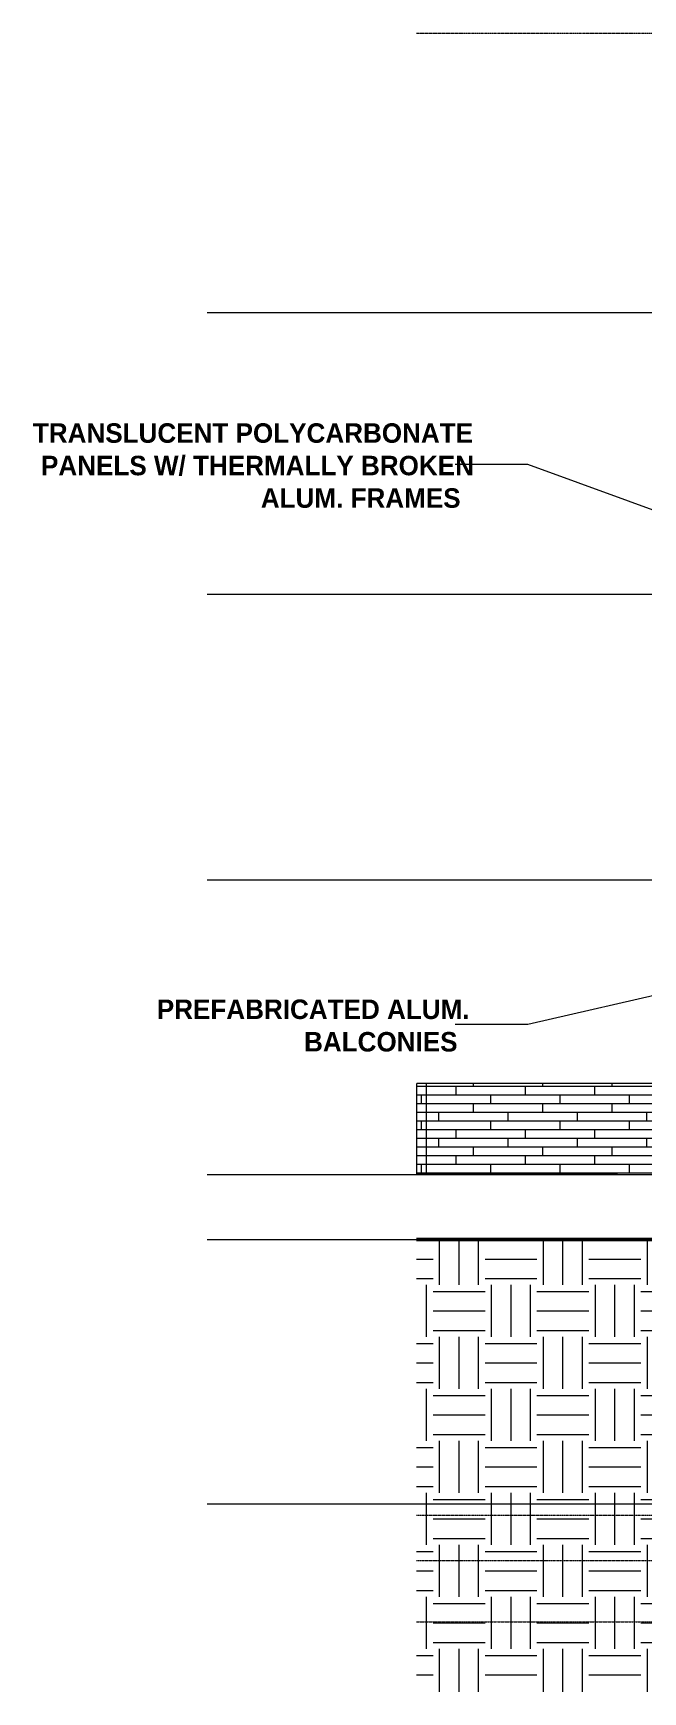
# Model space of a CAD drawing. Header units: inches. Extents: x 1750 to 8392, y -297 to 660.
# Drawn here: x 1750 to 2031, y -239 to 527 of the extents above; entities that cross this region are included whole.
import ezdxf

# ---------------------------------------------------------------- set-up
doc = ezdxf.new("R2010")
doc.units = ezdxf.units.IN
doc.header["$MEASUREMENT"] = 0
doc.linetypes.add('Aligning Line 1_8_', pattern=[0.25, 0.125, -0.125])
doc.linetypes.add('Grid Line 1_2_', pattern=[0.875, 0.5, -0.125, 0.125, -0.125])
for name, color, linetype, lineweight in [('0-1', 7, 'Continuous', 5), ('A-FLOR-LEVL-1', 51, 'Grid Line 1_2_', 9), ('A-WALL-1', 113, 'Continuous', 9), ('A-WALL-PATT-1', 111, 'Continuous', 9), ('C-TOPO', 7, 'Continuous', 9), ('C-TOPO-1', 250, 'Continuous', 50), ('G-ANNO-SYMB', 111, 'Aligning Line 1_8_', 9), ('G-ANNO-SYMB-1', 147, 'Aligning Line 1_8_', 9), ('G-ANNO-TEXT', 231, 'Continuous', 9)]:
    doc.layers.add(name, color=color, linetype=linetype, lineweight=lineweight)
doc.styles.add('Century Gothic_B', font='GOTHICB.TTF', dxfattribs={"height": 9})
pattern_1 = [(0, (1929.199, 0.8), (0, 4), []), (90, (1929.199, 0.8), (-8, 8), [4, -28]), (90, (1945.199, 4.8), (-8, 8), [4, -28])]

# ---------------------------------------------------------------- blocks, each defined once
blk = doc.blocks.new('CTR  - Topography_rvt-1-BUILDING ELEVATION - EAST')
at = {"layer": 'C-TOPO'}
h = blk.add_hatch(dxfattribs=at)
h.set_pattern_fill('FP_8', color=256, style=0, pattern_type=2)
h.set_pattern_definition([(0, (2870.5, 0), (24, 24), [24, -24]), (0, (2870.5, 9), (24, 24), [24, -24]), (0, (2870.5, 18), (24, 24), [24, -24]), (90, (2873.5, 21), (-24, 24), [24, -24]), (90, (2882.5, 21), (-24, 24), [24, -24]), (90, (2891.5, 21), (-24, 24), [24, -24])])
h.paths.add_polyline_path([(2195.01, -238.8), (2313.65, -238.8), (2313.65, -30), (1926.86, -30), (1926.86, -238.8), (2191.13, -238.8)], flags=0)
for p, q in [((1972.93, 0), (1926.86, 0)), ((2019.76, 0), (1972.93, 0)), ((2019.76, 0), (2059.8, 0)), ((1926.86, -30), (1945.71, -30)), ((1945.71, -30), (1978.41, -30)), ((2002.31, -30), (1978.41, -30)), ((2002.31, -30), (2097.28, -30))]:
    blk.add_line(p, q, dxfattribs=at)
at = {"layer": 'C-TOPO-1'}
for p, q in [((1945.71, -30), (1926.86, -30)), ((1978.41, -30), (1945.71, -30)), ((2002.31, -30), (1978.41, -30)), ((2097.28, -30), (2002.31, -30))]:
    blk.add_line(p, q, dxfattribs=at)
blk = doc.blocks.new('CTR - 1st Phase -Stairs _ Elevators_rvt-1-BUILDING ELEVATION - EAST')
at = {"layer": 'A-FLOR-LEVL-1'}
for p, q in [((1830.2, 398), (4168.71, 398)), ((1830.2, 268), (4168.71, 268)), ((1830.2, 136), (4168.71, 136)), ((1830.2, 0), (4168.71, 0)), ((1830.2, -30), (4168.71, -30)), ((1830.2, -152), (4168.71, -152))]:
    blk.add_line(p, q, dxfattribs=at)
at = {"layer": 'G-ANNO-SYMB-1'}
for p, q in [((1926.86, 526.95), (4071.96, 526.95)), ((1926.86, -206.49), (4071.96, -206.49))]:
    blk.add_line(p, q, dxfattribs=at)

msp = doc.modelspace()

# ---------------------------------------------------------------- hatches: boundary and pattern name
at = {"layer": 'A-WALL-PATT-1'}
h = msp.add_hatch(dxfattribs=at)
h.set_pattern_fill('FP_17', color=256, style=0, pattern_type=2)
h.set_pattern_definition(pattern_1)
h.paths.add_polyline_path([(1927.0737, 0), (1931.3237, 0), (1931.3237, 42), (1927.0737, 42)], flags=0)
h = msp.add_hatch(dxfattribs=at)
h.set_pattern_fill('FP_17', color=256, style=0, pattern_type=2)
h.set_pattern_definition(pattern_1)
h.paths.add_polyline_path([(2694.3237, -0.75), (2696.3237, -0.75), (2696.3237, 0), (2656.3237, 0), (2656.3237, -0.75), (2693.6987, -0.75)], flags=0)
h.paths.add_polyline_path([(1983.8212, 0), (2059.7987, 0), (2059.7987, 36), (2095.8237, 36), (2095.8237, 42), (1931.3237, 42), (1931.3237, 0), (1972.9307, 0)], flags=0)

# ---------------------------------------------------------------- linework, layer by layer
at = {"layer": 'A-FLOR-LEVL-1'}
for p, q in [((1830.9484, 398), (4167.9645, 398)), ((1830.9484, 268), (4167.9645, 268)), ((1830.9484, 136), (4167.9645, 136)), ((1830.9484, 0), (4167.9645, 0)), ((1830.9484, -30), (4167.9645, -30)), ((1830.9484, -152), (4167.9645, -152))]:
    msp.add_line(p, q, dxfattribs=at)
at = {"layer": 'A-WALL-1'}
for p, q in [((2095.8237, 42), (1927.0737, 42)), ((1927.0737, 0), (1927.0737, 42)), ((1931.3237, 42), (1931.3237, 0))]:
    msp.add_line(p, q, dxfattribs=at)
at = {"layer": 'G-ANNO-SYMB'}
for p, q in [((1926.8612, 526.9531), (4072.0372, 526.9531)), ((1926.8612, -157.3105), (4072.0372, -157.3105)), ((1926.8612, -178.2392), (4072.0372, -178.2392))]:
    msp.add_line(p, q, dxfattribs=at)
at = {"layer": 'G-ANNO-TEXT'}
for p, q in [((1978.215, 327.8406), (1944.757, 327.8406)), ((2100.0906, 283.3973), (1978.215, 327.8406)), ((2243.11, 130.1383), (1978.215, 69.3194)), ((1978.215, 69.3194), (1944.7192, 69.3194))]:
    msp.add_line(p, q, dxfattribs=at)

# ---------------------------------------------------------------- block references
at = {"layer": '0-1'}
for name in ['CTR - 1st Phase -Stairs _ Elevators_rvt-1-BUILDING ELEVATION - EAST', 'CTR  - Topography_rvt-1-BUILDING ELEVATION - EAST']:
    msp.add_blockref(name, (0, 0), dxfattribs=at)

# ---------------------------------------------------------------- texts
at = {"layer": 'G-ANNO-TEXT', "char_height": 9, "attachment_point": 1, "style": 'Century Gothic_B'}
for s, insert, width in [('TRANSLUCENT POLYCARBONATE', (1749.7334, 346.8477), 236.34), ('PANELS W/ THERMALLY BROKEN', (1753.4834, 331.8477), 231.795), ('ALUM. FRAMES', (1854.9834, 316.8477), 108.777), ('PREFABRICATED ALUM.', (1806.9554, 80.8241), 166.953), ('BALCONIES', (1874.9554, 65.8241), 84.537)]:
    msp.add_mtext(s, dxfattribs=dict(at, insert=insert, width=width))

doc.saveas('drawing.dxf')
